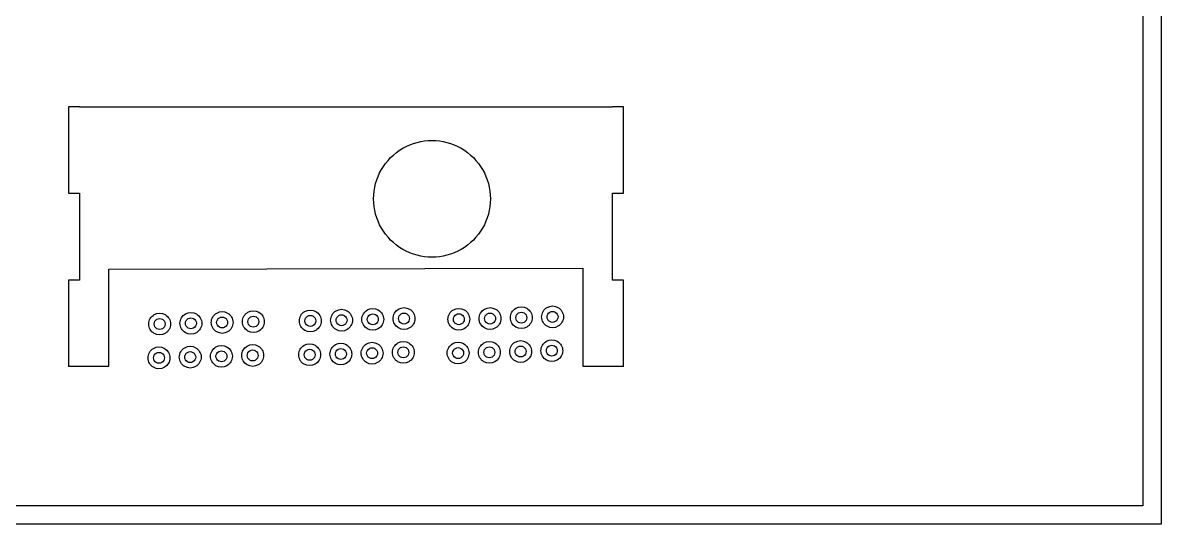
# Model space of a CAD drawing. Extents: x 0 to 808, y 79 to 394.
# Drawn here: x 392.2 to 640, y 78.8 to 188 of the extents above; entities that cross this region are included whole.
import ezdxf

# ---------------------------------------------------------------- set-up
doc = ezdxf.new("R2010")
doc.units = 0
doc.layers.add('Design_Template', color=7, linetype='CONTINUOUS')
doc.layers.add('Your_Design', color=7, linetype='CONTINUOUS')

msp = doc.modelspace()

# ---------------------------------------------------------------- linework, layer by layer
at = {"layer": 'Design_Template', "color": 7}
for points in [[(0, 393.999955), (640.000018, 393.999955), (640.000018, 78.799982), (0, 78.799982), (0, 393.999955)], [(4, 389.999967), (636.000006, 389.999967), (636.000006, 82.799977), (4, 82.799977), (4, 389.999967)]]:
    msp.add_lwpolyline(points, dxfattribs=at)
at = {"layer": 'Your_Design', "color": 5}
for points in [[(404.531802, 169.718603), (402.131812, 169.718603), (402.131812, 150.898614), (404.531802, 150.898614), (404.531802, 131.958596), (402.131812, 131.958596), (402.131812, 113.138608)], [(404.531807, 169.718603), (520.531825, 169.718603)], [(522.931813, 113.138608), (522.931813, 131.958596), (520.531824, 131.958596), (520.531824, 150.898614), (522.931813, 150.898614), (522.931813, 169.718603), (520.531824, 169.718603)], [(493.968918, 149.676857), (493.968918, 149.676857)], [(402.131812, 113.248038), (410.94428, 113.240813), (410.94428, 134.328887), (514.126035, 134.558661), (514.126035, 113.240813), (522.93182, 113.222073)], [(508.692867, 123.967159), (508.692868, 123.967159)], [(509.874002, 123.967139), (509.874004, 123.967139)], [(423.170125, 122.409533), (423.170126, 122.409533)], [(424.351266, 122.409529), (424.351267, 122.409529)], [(429.971041, 122.566025), (429.971042, 122.566025)], [(431.152177, 122.566005), (431.152179, 122.566005)], [(436.771889, 122.747626), (436.77189, 122.747626)], [(437.953025, 122.747606), (437.953026, 122.747606)], [(443.572796, 122.929228), (443.572797, 122.929228)], [(444.753931, 122.929208), (444.753933, 122.929208)], [(455.965072, 123.08426), (455.965073, 123.08426)], [(457.146213, 123.084257), (457.146215, 123.084257)], [(462.765979, 123.240753), (462.76598, 123.240753)], [(463.947114, 123.240732), (463.947116, 123.240732)], [(469.566809, 123.422354), (469.56681, 123.422354)], [(470.747944, 123.422334), (470.747946, 123.422334)], [(476.367744, 123.603956), (476.367745, 123.603956)], [(477.548879, 123.603935), (477.548881, 123.603935)], [(488.290196, 123.447464), (488.290197, 123.447464)], [(489.471337, 123.447461), (489.471339, 123.447461)], [(495.091102, 123.603956), (495.091103, 123.603956)], [(496.272238, 123.603936), (496.272239, 123.603936)], [(501.891933, 123.785558), (501.891934, 123.785558)], [(503.073068, 123.785537), (503.07307, 123.785537)], [(508.542894, 116.599714), (508.542895, 116.599714)], [(509.72403, 116.599694), (509.724031, 116.599694)], [(423.020155, 115.042094), (423.020155, 115.042094)], [(424.201295, 115.042091), (424.201297, 115.042091)], [(429.821061, 115.198586), (429.821062, 115.198586)], [(431.002196, 115.198566), (431.002198, 115.198566)], [(436.621919, 115.380188), (436.62192, 115.380188)], [(437.803055, 115.380168), (437.803056, 115.380168)], [(443.422826, 115.56179), (443.422827, 115.56179)], [(444.603961, 115.561769), (444.603963, 115.561769)], [(455.815099, 115.716815), (455.8151, 115.716815)], [(456.99624, 115.716812), (456.996242, 115.716812)], [(462.616006, 115.873308), (462.616007, 115.873308)], [(463.797141, 115.873287), (463.797143, 115.873287)], [(469.416864, 116.054909), (469.416865, 116.054909)], [(470.597999, 116.054889), (470.598001, 116.054889)], [(476.217771, 116.236511), (476.217772, 116.236511)], [(477.398906, 116.23649), (477.398908, 116.23649)], [(488.140223, 116.080019), (488.140224, 116.080019)], [(489.321364, 116.080016), (489.321366, 116.080016)], [(494.94113, 116.236511), (494.94113, 116.236511)], [(496.122265, 116.236491), (496.122267, 116.236491)], [(501.741988, 116.418113), (501.741989, 116.418113)], [(502.923123, 116.418092), (502.923125, 116.418092)]]:
    msp.add_lwpolyline(points, dxfattribs=at)
for points in [[(474.90728, 160.689486), (478.84004, 162.96159), (483.686544, 162.96159), (487.619305, 160.689486)], [(468.557666, 149.676857), (468.553707, 154.218778), (470.974519, 158.417381), (474.90728, 160.689486)], [(487.619305, 160.689486), (491.552065, 158.417381), (493.972878, 154.218778), (493.968918, 149.676857)], [(474.90728, 138.664228), (470.974519, 140.936332), (468.553707, 145.134936), (468.557666, 149.676857)], [(493.968918, 149.676857), (493.972878, 145.134936), (491.552065, 140.936332), (487.619305, 138.664228)], [(487.619305, 138.664228), (483.686544, 136.392123), (478.84004, 136.392123), (474.90728, 138.664228)], [(506.316165, 126.021257), (507.050031, 126.444955), (507.954191, 126.444955), (508.688057, 126.021257)], [(419.607482, 122.409529), (419.607482, 123.256925), (420.059562, 124.03995), (420.793428, 124.463648)], [(420.793428, 124.463648), (421.527294, 124.887345), (422.431454, 124.887345), (423.16532, 124.463648)], [(423.16532, 124.463648), (423.899186, 124.03995), (424.351266, 123.256925), (424.351266, 122.409529)], [(426.408394, 122.566005), (426.408394, 123.4134), (426.860474, 124.196425), (427.594339, 124.620123)], [(427.594339, 124.620123), (428.328205, 125.043821), (429.232365, 125.043821), (429.966231, 124.620123)], [(429.966231, 124.620123), (430.700097, 124.196425), (431.152177, 123.4134), (431.152177, 122.566005)], [(433.209242, 122.747606), (433.209242, 123.595001), (433.661321, 124.378027), (434.395187, 124.801725)], [(434.395187, 124.801725), (435.129053, 125.225422), (436.033213, 125.225422), (436.767079, 124.801725)], [(434.985768, 123.778844), (435.354187, 123.991551), (435.808097, 123.991551), (436.176516, 123.778844)], [(436.767079, 124.801725), (437.500945, 124.378027), (437.953025, 123.595001), (437.953025, 122.747606)], [(440.010148, 122.929208), (440.010148, 123.776603), (440.462228, 124.559628), (441.196094, 124.983326)], [(441.191301, 122.929228), (441.191301, 123.354641), (441.418256, 123.747739), (441.786675, 123.960446)], [(441.196094, 124.983326), (441.92996, 125.407024), (442.83412, 125.407024), (443.567985, 124.983326)], [(441.786675, 123.960446), (442.155093, 124.173152), (442.609004, 124.173152), (442.977422, 123.960446)], [(442.977422, 123.960446), (443.345841, 123.747739), (443.572796, 123.354641), (443.572796, 122.929228)], [(443.567985, 124.983326), (444.301851, 124.559628), (444.753931, 123.776603), (444.753931, 122.929208)], [(452.40243, 123.084257), (452.40243, 123.931652), (452.85451, 124.714678), (453.588376, 125.138375)], [(453.583577, 123.08426), (453.583577, 123.509673), (453.810532, 123.902771), (454.178951, 124.115478)], [(453.588376, 125.138375), (454.322242, 125.562073), (455.226401, 125.562073), (455.960267, 125.138375)], [(454.178951, 124.115478), (454.54737, 124.328184), (455.00128, 124.328184), (455.369698, 124.115478)], [(455.369698, 124.115478), (455.738117, 123.902771), (455.965072, 123.509673), (455.965072, 123.08426)], [(455.960267, 125.138375), (456.694133, 124.714678), (457.146213, 123.931652), (457.146213, 123.084257)], [(459.203331, 123.240732), (459.203331, 124.088128), (459.655411, 124.871153), (460.389277, 125.294851)], [(460.384484, 123.240753), (460.384484, 123.666166), (460.611439, 124.059264), (460.979857, 124.27197)], [(460.389277, 125.294851), (461.123142, 125.718548), (462.027302, 125.718548), (462.761168, 125.294851)], [(460.979857, 124.27197), (461.348276, 124.484677), (461.802186, 124.484677), (462.170605, 124.27197)], [(462.170605, 124.27197), (462.539023, 124.059264), (462.765979, 123.666166), (462.765979, 123.240753)], [(462.761168, 125.294851), (463.495034, 124.871153), (463.947114, 124.088128), (463.947114, 123.240732)], [(466.004161, 123.422334), (466.004161, 124.269729), (466.456241, 125.052755), (467.190107, 125.476452)], [(467.185314, 123.422354), (467.185314, 123.847767), (467.412269, 124.240865), (467.780688, 124.453572)], [(467.190107, 125.476452), (467.923973, 125.90015), (468.828133, 125.90015), (469.561998, 125.476452)], [(467.780688, 124.453572), (468.149106, 124.666278), (468.603017, 124.666278), (468.971435, 124.453572)], [(468.971435, 124.453572), (469.339854, 124.240865), (469.566809, 123.847767), (469.566809, 123.422354)], [(469.561998, 125.476452), (470.295864, 125.052755), (470.747944, 124.269729), (470.747944, 123.422334)], [(472.805096, 123.603935), (472.805096, 124.451331), (473.257176, 125.234356), (473.991041, 125.658054)], [(473.986249, 123.603956), (473.986249, 124.029369), (474.213204, 124.422467), (474.581622, 124.635173)], [(473.991041, 125.658054), (474.724907, 126.081751), (475.629067, 126.081751), (476.362933, 125.658054)], [(474.581622, 124.635173), (474.950041, 124.84788), (475.403951, 124.84788), (475.77237, 124.635173)], [(475.77237, 124.635173), (476.140788, 124.422467), (476.367744, 124.029369), (476.367744, 123.603956)], [(476.362933, 125.658054), (477.096799, 125.234356), (477.548879, 124.451331), (477.548879, 123.603935)], [(484.727554, 123.447461), (484.727554, 124.294856), (485.179634, 125.077881), (485.913499, 125.501579)], [(485.908701, 123.447464), (485.908701, 123.872877), (486.135656, 124.265975), (486.504075, 124.478681)], [(485.913499, 125.501579), (486.647365, 125.925277), (487.551525, 125.925277), (488.285391, 125.501579)], [(486.504075, 124.478681), (486.872493, 124.691388), (487.326404, 124.691388), (487.694822, 124.478681)], [(487.694822, 124.478681), (488.063241, 124.265975), (488.290196, 123.872877), (488.290196, 123.447464)], [(488.285391, 125.501579), (489.019257, 125.077881), (489.471337, 124.294856), (489.471337, 123.447461)], [(491.528455, 123.603936), (491.528455, 124.451331), (491.980534, 125.234357), (492.7144, 125.658054)], [(492.709607, 123.603956), (492.709607, 124.029369), (492.936563, 124.422467), (493.304981, 124.635174)], [(492.7144, 125.658054), (493.448266, 126.081752), (494.352426, 126.081752), (495.086292, 125.658054)], [(493.304981, 124.635174), (493.6734, 124.84788), (494.12731, 124.84788), (494.495729, 124.635174)], [(494.495729, 124.635174), (494.864147, 124.422467), (495.091102, 124.029369), (495.091102, 123.603956)], [(495.086292, 125.658054), (495.820158, 125.234357), (496.272238, 124.451331), (496.272238, 123.603936)], [(498.329285, 123.785537), (498.329285, 124.632933), (498.781365, 125.415958), (499.515231, 125.839656)], [(499.510438, 123.785558), (499.510438, 124.210971), (499.737393, 124.604069), (500.105811, 124.816775)], [(499.515231, 125.839656), (500.249096, 126.263353), (501.153256, 126.263353), (501.887122, 125.839656)], [(500.105811, 124.816775), (500.47423, 125.029482), (500.92814, 125.029482), (501.296559, 124.816775)], [(501.296559, 124.816775), (501.664977, 124.604069), (501.891933, 124.210971), (501.891933, 123.785558)], [(501.887122, 125.839656), (502.620988, 125.415958), (503.073068, 124.632933), (503.073068, 123.785537)], [(506.316163, 121.913021), (505.582298, 122.336718), (505.130218, 123.119744), (505.130219, 123.967139)], [(505.130219, 123.967139), (505.130219, 124.814534), (505.582299, 125.59756), (506.316165, 126.021257)], [(506.906745, 122.935942), (506.538327, 123.148648), (506.311371, 123.541746), (506.311372, 123.967159)], [(506.311372, 123.967159), (506.311372, 124.392572), (506.538328, 124.78567), (506.906746, 124.998377)], [(506.906746, 124.998377), (507.275165, 125.211083), (507.729075, 125.211083), (508.097494, 124.998377)], [(508.692866, 123.967159), (508.692866, 123.541746), (508.465911, 123.148648), (508.097493, 122.935942)], [(508.097494, 124.998377), (508.465912, 124.78567), (508.692867, 124.392572), (508.692867, 123.967159)], [(509.874001, 123.967139), (509.874001, 123.119744), (509.421921, 122.336718), (508.688055, 121.913021)], [(508.688057, 126.021257), (509.421923, 125.59756), (509.874002, 124.814534), (509.874002, 123.967139)], [(420.793426, 120.355411), (420.059561, 120.779109), (419.607481, 121.562134), (419.607482, 122.409529)], [(421.384003, 121.378315), (421.015584, 121.591022), (420.788629, 121.98412), (420.78863, 122.409533)], [(420.78863, 122.409533), (420.78863, 122.834946), (421.015585, 123.228044), (421.384003, 123.44075)], [(421.384003, 123.44075), (421.752422, 123.653457), (422.206332, 123.653457), (422.574751, 123.44075)], [(423.170124, 122.409533), (423.170124, 121.98412), (422.943169, 121.591022), (422.57475, 121.378315)], [(422.574751, 123.44075), (422.94317, 123.228044), (423.170125, 122.834946), (423.170125, 122.409533)], [(424.351264, 122.409529), (424.351264, 121.562134), (423.899184, 120.779109), (423.165318, 120.355411)], [(427.594338, 120.511886), (426.860472, 120.935584), (426.408392, 121.718609), (426.408394, 122.566005)], [(428.184919, 121.534807), (427.816501, 121.747514), (427.589546, 122.140612), (427.589547, 122.566025)], [(427.589547, 122.566025), (427.589547, 122.991438), (427.816502, 123.384536), (428.18492, 123.597242)], [(429.375667, 121.534807), (429.007248, 121.322101), (428.553338, 121.322101), (428.184919, 121.534807)], [(428.18492, 123.597242), (428.553339, 123.809949), (429.007249, 123.809949), (429.375668, 123.597242)], [(429.971041, 122.566025), (429.971041, 122.140612), (429.744085, 121.747514), (429.375667, 121.534807)], [(429.375668, 123.597242), (429.744086, 123.384536), (429.971041, 122.991438), (429.971041, 122.566025)], [(431.152175, 122.566005), (431.152175, 121.718609), (430.700095, 120.935584), (429.966229, 120.511886)], [(434.395185, 120.693488), (433.66132, 121.117186), (433.20924, 121.900211), (433.209242, 122.747606)], [(434.390394, 122.747626), (434.390394, 123.17304), (434.61735, 123.566137), (434.985768, 123.778844)], [(434.985767, 121.716409), (434.617349, 121.929115), (434.390394, 122.322213), (434.390394, 122.747626)], [(436.176515, 121.716409), (435.808096, 121.503702), (435.354186, 121.503702), (434.985767, 121.716409)], [(436.771888, 122.747626), (436.771888, 122.322213), (436.544933, 121.929115), (436.176515, 121.716409)], [(436.176516, 123.778844), (436.544934, 123.566137), (436.771889, 123.17304), (436.771889, 122.747626)], [(437.953023, 122.747606), (437.953023, 121.900211), (437.500943, 121.117186), (436.767077, 120.693488)], [(441.196092, 120.875089), (440.462226, 121.298787), (440.010146, 122.081813), (440.010148, 122.929208)], [(441.786674, 121.89801), (441.418255, 122.110717), (441.1913, 122.503815), (441.191301, 122.929228)], [(442.977421, 121.89801), (442.609003, 121.685304), (442.155092, 121.685304), (441.786674, 121.89801)], [(443.572795, 122.929228), (443.572795, 122.503815), (443.34584, 122.110717), (442.977421, 121.89801)], [(444.753929, 122.929208), (444.753929, 122.081813), (444.301849, 121.298787), (443.567984, 120.875089)], [(453.588374, 121.030139), (452.854508, 121.453836), (452.402428, 122.236862), (452.40243, 123.084257)], [(454.17895, 122.053043), (453.810532, 122.265749), (453.583576, 122.658847), (453.583577, 123.08426)], [(455.369698, 122.053043), (455.001279, 121.840336), (454.547369, 121.840336), (454.17895, 122.053043)], [(455.965071, 123.08426), (455.965071, 122.658847), (455.738116, 122.265749), (455.369698, 122.053043)], [(457.146211, 123.084257), (457.146211, 122.236862), (456.694131, 121.453836), (455.960265, 121.030139)], [(460.389275, 121.186614), (459.655409, 121.610312), (459.203329, 122.393337), (459.203331, 123.240732)], [(460.979857, 122.209535), (460.611438, 122.422242), (460.384483, 122.815339), (460.384484, 123.240753)], [(462.170604, 122.209535), (461.802185, 121.996828), (461.348275, 121.996828), (460.979857, 122.209535)], [(462.765978, 123.240753), (462.765978, 122.815339), (462.539023, 122.422242), (462.170604, 122.209535)], [(463.947112, 123.240732), (463.947112, 122.393337), (463.495032, 121.610312), (462.761166, 121.186614)], [(467.190105, 121.368216), (466.456239, 121.791913), (466.004159, 122.574939), (466.004161, 123.422334)], [(467.780687, 122.391137), (467.412268, 122.603843), (467.185313, 122.996941), (467.185314, 123.422354)], [(468.971434, 122.391137), (468.603016, 122.17843), (468.149105, 122.17843), (467.780687, 122.391137)], [(469.566808, 123.422354), (469.566808, 122.996941), (469.339853, 122.603843), (468.971434, 122.391137)], [(470.747942, 123.422334), (470.747942, 122.574939), (470.295862, 121.791913), (469.561996, 121.368216)], [(473.99104, 121.549817), (473.257174, 121.973515), (472.805094, 122.75654), (472.805096, 123.603935)], [(474.581621, 122.572738), (474.213203, 122.785445), (473.986248, 123.178543), (473.986249, 123.603956)], [(476.362931, 121.549817), (475.629065, 121.126119), (474.724905, 121.126119), (473.99104, 121.549817)], [(475.772369, 122.572738), (475.40395, 122.360032), (474.95004, 122.360032), (474.581621, 122.572738)], [(476.367743, 123.603956), (476.367743, 123.178543), (476.140787, 122.785445), (475.772369, 122.572738)], [(477.548877, 123.603935), (477.548877, 122.75654), (477.096797, 121.973515), (476.362931, 121.549817)], [(485.913498, 121.393342), (485.179632, 121.81704), (484.727552, 122.600065), (484.727554, 123.447461)], [(486.504074, 122.416246), (486.135655, 122.628953), (485.9087, 123.022051), (485.908701, 123.447464)], [(487.694821, 122.416246), (487.326403, 122.20354), (486.872492, 122.20354), (486.504074, 122.416246)], [(488.290195, 123.447464), (488.290195, 123.022051), (488.06324, 122.628953), (487.694821, 122.416246)], [(489.471335, 123.447461), (489.471335, 122.600065), (489.019255, 121.81704), (488.285389, 121.393342)], [(492.714398, 121.549818), (491.980533, 121.973515), (491.528453, 122.756541), (491.528455, 123.603936)], [(493.30498, 122.572739), (492.936562, 122.785445), (492.709607, 123.178543), (492.709607, 123.603956)], [(495.08629, 121.549818), (494.352424, 121.12612), (493.448264, 121.12612), (492.714398, 121.549818)], [(494.495728, 122.572739), (494.127309, 122.360032), (493.673399, 122.360032), (493.30498, 122.572739)], [(495.091101, 123.603956), (495.091101, 123.178543), (494.864146, 122.785445), (494.495728, 122.572739)], [(496.272236, 123.603936), (496.272236, 122.756541), (495.820156, 121.973515), (495.08629, 121.549818)], [(499.515229, 121.731419), (498.781363, 122.155117), (498.329283, 122.938142), (498.329285, 123.785537)], [(500.105811, 122.75434), (499.737392, 122.967047), (499.510437, 123.360145), (499.510438, 123.785558)], [(501.88712, 121.731419), (501.153254, 121.307722), (500.249094, 121.307722), (499.515229, 121.731419)], [(501.296558, 122.75434), (500.928139, 122.541634), (500.474229, 122.541634), (500.105811, 122.75434)], [(501.891932, 123.785558), (501.891932, 123.360145), (501.664977, 122.967047), (501.296558, 122.75434)], [(503.073066, 123.785537), (503.073066, 122.938142), (502.620986, 122.155117), (501.88712, 121.731419)], [(508.688055, 121.913021), (507.954189, 121.489323), (507.050029, 121.489323), (506.316163, 121.913021)], [(508.097493, 122.935942), (507.729074, 122.723235), (507.275164, 122.723235), (506.906745, 122.935942)], [(423.165318, 120.355411), (422.431452, 119.931713), (421.527292, 119.931713), (420.793426, 120.355411)], [(422.57475, 121.378315), (422.206331, 121.165609), (421.752421, 121.165609), (421.384003, 121.378315)], [(429.966229, 120.511886), (429.232363, 120.088189), (428.328203, 120.088189), (427.594338, 120.511886)], [(436.767077, 120.693488), (436.033211, 120.26979), (435.129051, 120.26979), (434.395185, 120.693488)], [(443.567984, 120.875089), (442.834118, 120.451392), (441.929958, 120.451392), (441.196092, 120.875089)], [(455.960265, 121.030139), (455.2264, 120.606441), (454.32224, 120.606441), (453.588374, 121.030139)], [(462.761166, 121.186614), (462.0273, 120.762916), (461.12314, 120.762916), (460.389275, 121.186614)], [(469.561996, 121.368216), (468.828131, 120.944518), (467.923971, 120.944518), (467.190105, 121.368216)], [(488.285389, 121.393342), (487.551523, 120.969645), (486.647363, 120.969645), (485.913498, 121.393342)], [(506.166192, 118.653812), (506.900058, 119.07751), (507.804218, 119.07751), (508.538084, 118.653812)], [(419.457512, 115.042091), (419.457512, 115.889486), (419.909592, 116.672512), (420.643458, 117.096209)], [(420.643458, 117.096209), (421.377324, 117.519907), (422.281484, 117.519907), (423.01535, 117.096209)], [(423.01535, 117.096209), (423.749215, 116.672512), (424.201295, 115.889486), (424.201295, 115.042091)], [(426.258413, 115.198566), (426.258413, 116.045961), (426.710493, 116.828987), (427.444359, 117.252685)], [(427.444359, 117.252685), (428.178225, 117.676382), (429.082385, 117.676382), (429.81625, 117.252685)], [(429.81625, 117.252685), (430.550116, 116.828987), (431.002196, 116.045961), (431.002196, 115.198566)], [(433.059272, 115.380168), (433.059272, 116.227563), (433.511352, 117.010588), (434.245217, 117.434286)], [(434.245217, 117.434286), (434.979083, 117.857984), (435.883243, 117.857984), (436.617109, 117.434286)], [(434.835798, 116.411406), (435.204217, 116.624112), (435.658127, 116.624112), (436.026546, 116.411406)], [(436.617109, 117.434286), (437.350975, 117.010588), (437.803055, 116.227563), (437.803055, 115.380168)], [(439.860178, 115.561769), (439.860178, 116.409165), (440.312258, 117.19219), (441.046124, 117.615888)], [(441.041331, 115.56179), (441.041331, 115.987203), (441.268286, 116.380301), (441.636705, 116.593007)], [(441.046124, 117.615888), (441.77999, 118.039585), (442.68415, 118.039585), (443.418015, 117.615888)], [(441.636705, 116.593007), (442.005123, 116.805714), (442.459034, 116.805714), (442.827452, 116.593007)], [(442.827452, 116.593007), (443.195871, 116.380301), (443.422826, 115.987203), (443.422826, 115.56179)], [(443.418015, 117.615888), (444.151881, 117.19219), (444.603961, 116.409165), (444.603961, 115.561769)], [(452.252457, 115.716812), (452.252457, 116.564207), (452.704537, 117.347233), (453.438403, 117.77093)], [(453.433604, 115.716815), (453.433604, 116.142228), (453.66056, 116.535326), (454.028978, 116.748033)], [(453.438403, 117.77093), (454.172269, 118.194628), (455.076429, 118.194628), (455.810294, 117.77093)], [(454.028978, 116.748033), (454.397397, 116.960739), (454.851307, 116.960739), (455.219726, 116.748033)], [(455.219726, 116.748033), (455.588144, 116.535326), (455.815099, 116.142228), (455.815099, 115.716815)], [(455.810294, 117.77093), (456.54416, 117.347233), (456.99624, 116.564207), (456.99624, 115.716812)], [(459.053358, 115.873287), (459.053358, 116.720683), (459.505438, 117.503708), (460.239304, 117.927406)], [(460.234511, 115.873308), (460.234511, 116.298721), (460.461466, 116.691819), (460.829885, 116.904525)], [(460.239304, 117.927406), (460.973169, 118.351103), (461.877329, 118.351103), (462.611195, 117.927406)], [(460.829885, 116.904525), (461.198303, 117.117232), (461.652213, 117.117232), (462.020632, 116.904525)], [(462.020632, 116.904525), (462.389051, 116.691819), (462.616006, 116.298721), (462.616006, 115.873308)], [(462.611195, 117.927406), (463.345061, 117.503708), (463.797141, 116.720683), (463.797141, 115.873287)], [(465.854216, 116.054889), (465.854216, 116.902284), (466.306296, 117.68531), (467.040162, 118.109007)], [(467.035369, 116.054909), (467.035369, 116.480322), (467.262324, 116.87342), (467.630743, 117.086127)], [(467.040162, 118.109007), (467.774028, 118.532705), (468.678188, 118.532705), (469.412054, 118.109007)], [(467.630743, 117.086127), (467.999162, 117.298833), (468.453072, 117.298833), (468.821491, 117.086127)], [(468.821491, 117.086127), (469.189909, 116.87342), (469.416864, 116.480322), (469.416864, 116.054909)], [(469.412054, 118.109007), (470.145919, 117.68531), (470.597999, 116.902284), (470.597999, 116.054889)], [(472.655123, 116.23649), (472.655123, 117.083886), (473.107203, 117.866911), (473.841069, 118.290609)], [(473.836276, 116.236511), (473.836276, 116.661924), (474.063231, 117.055022), (474.431649, 117.267728)], [(473.841069, 118.290609), (474.574934, 118.714306), (475.479094, 118.714306), (476.21296, 118.290609)], [(474.431649, 117.267728), (474.800068, 117.480435), (475.253978, 117.480435), (475.622397, 117.267728)], [(475.622397, 117.267728), (475.990816, 117.055022), (476.217771, 116.661924), (476.217771, 116.236511)], [(476.21296, 118.290609), (476.946826, 117.866911), (477.398906, 117.083886), (477.398906, 116.23649)], [(484.577581, 116.080016), (484.577581, 116.927411), (485.029661, 117.710436), (485.763527, 118.134134)], [(485.758728, 116.080019), (485.758728, 116.505432), (485.985683, 116.89853), (486.354102, 117.111236)], [(485.763527, 118.134134), (486.497392, 118.557832), (487.401552, 118.557832), (488.135418, 118.134134)], [(486.354102, 117.111236), (486.72252, 117.323943), (487.176431, 117.323943), (487.544849, 117.111236)], [(487.544849, 117.111236), (487.913268, 116.89853), (488.140223, 116.505432), (488.140223, 116.080019)], [(488.135418, 118.134134), (488.869284, 117.710436), (489.321364, 116.927411), (489.321364, 116.080016)], [(491.378482, 116.236491), (491.378482, 117.083886), (491.830562, 117.866912), (492.564427, 118.290609)], [(492.559635, 116.236511), (492.559635, 116.661924), (492.78659, 117.055022), (493.155008, 117.267729)], [(492.564427, 118.290609), (493.298293, 118.714307), (494.202453, 118.714307), (494.936319, 118.290609)], [(493.155008, 117.267729), (493.523427, 117.480435), (493.977337, 117.480435), (494.345756, 117.267729)], [(494.345756, 117.267729), (494.714174, 117.055022), (494.94113, 116.661924), (494.94113, 116.236511)], [(494.936319, 118.290609), (495.670185, 117.866912), (496.122265, 117.083886), (496.122265, 116.236491)], [(498.17934, 116.418092), (498.17934, 117.265488), (498.63142, 118.048513), (499.365286, 118.472211)], [(499.360493, 116.418113), (499.360493, 116.843526), (499.587448, 117.236624), (499.955867, 117.44933)], [(499.365286, 118.472211), (500.099152, 118.895908), (501.003312, 118.895908), (501.737177, 118.472211)], [(499.955867, 117.44933), (500.324285, 117.662037), (500.778196, 117.662037), (501.146614, 117.44933)], [(501.146614, 117.44933), (501.515033, 117.236624), (501.741988, 116.843526), (501.741988, 116.418113)], [(501.737177, 118.472211), (502.471043, 118.048513), (502.923123, 117.265488), (502.923123, 116.418092)], [(506.16619, 114.545576), (505.432325, 114.969273), (504.980245, 115.752299), (504.980247, 116.599694)], [(504.980247, 116.599694), (504.980247, 117.447089), (505.432327, 118.230115), (506.166192, 118.653812)], [(506.161399, 116.599714), (506.161399, 117.025127), (506.388355, 117.418225), (506.756773, 117.630932)], [(506.756772, 115.568497), (506.388354, 115.781203), (506.161399, 116.174301), (506.161399, 116.599714)], [(506.756773, 117.630932), (507.125192, 117.843638), (507.579102, 117.843638), (507.947521, 117.630932)], [(508.542893, 116.599714), (508.542893, 116.174301), (508.315938, 115.781203), (507.94752, 115.568497)], [(507.947521, 117.630932), (508.315939, 117.418225), (508.542894, 117.025127), (508.542894, 116.599714)], [(509.724028, 116.599694), (509.724028, 115.752299), (509.271948, 114.969273), (508.538082, 114.545576)], [(508.538084, 118.653812), (509.27195, 118.230115), (509.72403, 117.447089), (509.72403, 116.599694)], [(420.643456, 112.987973), (419.90959, 113.41167), (419.45751, 114.194696), (419.457512, 115.042091)], [(421.234032, 114.010877), (420.865614, 114.223583), (420.638659, 114.616681), (420.63866, 115.042094)], [(420.63866, 115.042094), (420.63866, 115.467507), (420.865615, 115.860605), (421.234033, 116.073312)], [(422.42478, 114.010877), (422.056361, 113.79817), (421.602451, 113.79817), (421.234032, 114.010877)], [(421.234033, 116.073312), (421.602452, 116.286018), (422.056362, 116.286018), (422.424781, 116.073312)], [(423.020154, 115.042094), (423.020154, 114.616681), (422.793198, 114.223583), (422.42478, 114.010877)], [(422.424781, 116.073312), (422.793199, 115.860605), (423.020155, 115.467507), (423.020155, 115.042094)], [(424.201293, 115.042091), (424.201293, 114.194696), (423.749214, 113.41167), (423.015348, 112.987973)], [(427.444357, 113.144448), (426.710491, 113.568146), (426.258411, 114.351171), (426.258413, 115.198566)], [(428.034939, 114.167369), (427.66652, 114.380075), (427.439565, 114.773173), (427.439566, 115.198586)], [(427.439566, 115.198586), (427.439566, 115.624), (427.666521, 116.017097), (428.03494, 116.229804)], [(429.225686, 114.167369), (428.857268, 113.954662), (428.403357, 113.954662), (428.034939, 114.167369)], [(428.03494, 116.229804), (428.403358, 116.442511), (428.857269, 116.442511), (429.225687, 116.229804)], [(429.82106, 115.198586), (429.82106, 114.773173), (429.594105, 114.380075), (429.225686, 114.167369)], [(429.225687, 116.229804), (429.594106, 116.017097), (429.821061, 115.624), (429.821061, 115.198586)], [(431.002194, 115.198566), (431.002194, 114.351171), (430.550114, 113.568146), (429.816249, 113.144448)], [(434.245215, 113.326049), (433.51135, 113.749747), (433.05927, 114.532773), (433.059272, 115.380168)], [(434.240424, 115.380188), (434.240424, 115.805601), (434.46738, 116.198699), (434.835798, 116.411406)], [(434.835797, 114.34897), (434.467379, 114.561677), (434.240424, 114.954775), (434.240424, 115.380188)], [(436.026545, 114.34897), (435.658126, 114.136264), (435.204216, 114.136264), (434.835797, 114.34897)], [(436.621919, 115.380188), (436.621919, 114.954775), (436.394963, 114.561677), (436.026545, 114.34897)], [(436.026546, 116.411406), (436.394964, 116.198699), (436.621919, 115.805601), (436.621919, 115.380188)], [(437.803053, 115.380168), (437.803053, 114.532773), (437.350973, 113.749747), (436.617107, 113.326049)], [(441.046122, 113.507651), (440.312256, 113.931349), (439.860176, 114.714374), (439.860178, 115.561769)], [(441.636704, 114.530572), (441.268285, 114.743279), (441.04133, 115.136376), (441.041331, 115.56179)], [(442.827451, 114.530572), (442.459033, 114.317865), (442.005122, 114.317865), (441.636704, 114.530572)], [(443.422825, 115.56179), (443.422825, 115.136376), (443.19587, 114.743279), (442.827451, 114.530572)], [(444.603959, 115.561769), (444.603959, 114.714374), (444.151879, 113.931349), (443.418013, 113.507651)], [(453.438401, 113.662694), (452.704535, 114.086391), (452.252455, 114.869417), (452.252457, 115.716812)], [(454.028977, 114.685598), (453.660559, 114.898304), (453.433603, 115.291402), (453.433604, 115.716815)], [(455.219725, 114.685598), (454.851306, 114.472891), (454.397396, 114.472891), (454.028977, 114.685598)], [(455.815098, 115.716815), (455.815098, 115.291402), (455.588143, 114.898304), (455.219725, 114.685598)], [(456.996238, 115.716812), (456.996238, 114.869417), (456.544158, 114.086391), (455.810293, 113.662694)], [(460.239302, 113.819169), (459.505436, 114.242867), (459.053356, 115.025892), (459.053358, 115.873287)], [(460.829884, 114.84209), (460.461465, 115.054797), (460.23451, 115.447894), (460.234511, 115.873308)], [(462.020631, 114.84209), (461.652213, 114.629383), (461.198302, 114.629383), (460.829884, 114.84209)], [(462.616005, 115.873308), (462.616005, 115.447894), (462.38905, 115.054797), (462.020631, 114.84209)], [(463.797139, 115.873287), (463.797139, 115.025892), (463.345059, 114.242867), (462.611193, 113.819169)], [(467.04016, 114.000771), (466.306294, 114.424468), (465.854215, 115.207494), (465.854216, 116.054889)], [(467.630742, 115.023692), (467.262324, 115.236398), (467.035368, 115.629496), (467.035369, 116.054909)], [(469.412052, 114.000771), (468.678186, 113.577073), (467.774026, 113.577073), (467.04016, 114.000771)], [(468.82149, 115.023692), (468.453071, 114.810985), (467.999161, 114.810985), (467.630742, 115.023692)], [(469.416863, 116.054909), (469.416863, 115.629496), (469.189908, 115.236398), (468.82149, 115.023692)], [(470.597998, 116.054889), (470.597998, 115.207494), (470.145918, 114.424468), (469.412052, 114.000771)], [(473.841067, 114.182372), (473.107201, 114.60607), (472.655121, 115.389095), (472.655123, 116.23649)], [(474.431649, 115.205293), (474.06323, 115.418), (473.836275, 115.811097), (473.836276, 116.236511)], [(476.212958, 114.182372), (475.479092, 113.758674), (474.574933, 113.758674), (473.841067, 114.182372)], [(475.622396, 115.205293), (475.253977, 114.992586), (474.800067, 114.992586), (474.431649, 115.205293)], [(476.21777, 116.236511), (476.21777, 115.811097), (475.990815, 115.418), (475.622396, 115.205293)], [(477.398904, 116.23649), (477.398904, 115.389095), (476.946824, 114.60607), (476.212958, 114.182372)], [(485.763525, 114.025897), (485.029659, 114.449595), (484.577579, 115.23262), (484.577581, 116.080016)], [(486.354101, 115.048801), (485.985682, 115.261508), (485.758727, 115.654606), (485.758728, 116.080019)], [(488.135416, 114.025897), (487.40155, 113.6022), (486.497391, 113.6022), (485.763525, 114.025897)], [(487.544848, 115.048801), (487.17643, 114.836095), (486.722519, 114.836095), (486.354101, 115.048801)], [(488.140222, 116.080019), (488.140222, 115.654606), (487.913267, 115.261508), (487.544848, 115.048801)], [(489.321362, 116.080016), (489.321362, 115.23262), (488.869282, 114.449595), (488.135416, 114.025897)], [(492.564426, 114.182373), (491.83056, 114.60607), (491.37848, 115.389096), (491.378482, 116.236491)], [(493.155007, 115.205294), (492.786589, 115.418), (492.559634, 115.811098), (492.559635, 116.236511)], [(494.936317, 114.182373), (494.202451, 113.758675), (493.298291, 113.758675), (492.564426, 114.182373)], [(494.345755, 115.205294), (493.977336, 114.992587), (493.523426, 114.992587), (493.155007, 115.205294)], [(494.941129, 116.236511), (494.941129, 115.811098), (494.714173, 115.418), (494.345755, 115.205294)], [(496.122263, 116.236491), (496.122263, 115.389096), (495.670183, 114.60607), (494.936317, 114.182373)], [(499.365284, 114.363974), (498.631418, 114.787672), (498.179338, 115.570697), (498.17934, 116.418092)], [(499.955866, 115.386895), (499.587447, 115.599602), (499.360492, 115.9927), (499.360493, 116.418113)], [(501.737176, 114.363974), (501.00331, 113.940277), (500.09915, 113.940277), (499.365284, 114.363974)], [(501.146613, 115.386895), (500.778195, 115.174189), (500.324284, 115.174189), (499.955866, 115.386895)], [(501.741987, 116.418113), (501.741987, 115.9927), (501.515032, 115.599602), (501.146613, 115.386895)], [(502.923121, 116.418092), (502.923121, 115.570697), (502.471041, 114.787672), (501.737176, 114.363974)], [(508.538082, 114.545576), (507.804216, 114.121878), (506.900056, 114.121878), (506.16619, 114.545576)], [(507.94752, 115.568497), (507.579101, 115.35579), (507.125191, 115.35579), (506.756772, 115.568497)], [(423.015348, 112.987973), (422.281482, 112.564275), (421.377322, 112.564275), (420.643456, 112.987973)], [(429.816249, 113.144448), (429.082383, 112.72075), (428.178223, 112.72075), (427.444357, 113.144448)], [(436.617107, 113.326049), (435.883241, 112.902352), (434.979081, 112.902352), (434.245215, 113.326049)], [(443.418013, 113.507651), (442.684148, 113.083953), (441.779988, 113.083953), (441.046122, 113.507651)], [(455.810293, 113.662694), (455.076427, 113.238996), (454.172267, 113.238996), (453.438401, 113.662694)], [(462.611193, 113.819169), (461.877328, 113.395471), (460.973168, 113.395471), (460.239302, 113.819169)]]:
    msp.add_open_spline(points, degree=3, dxfattribs=at)

doc.saveas('drawing.dxf')
